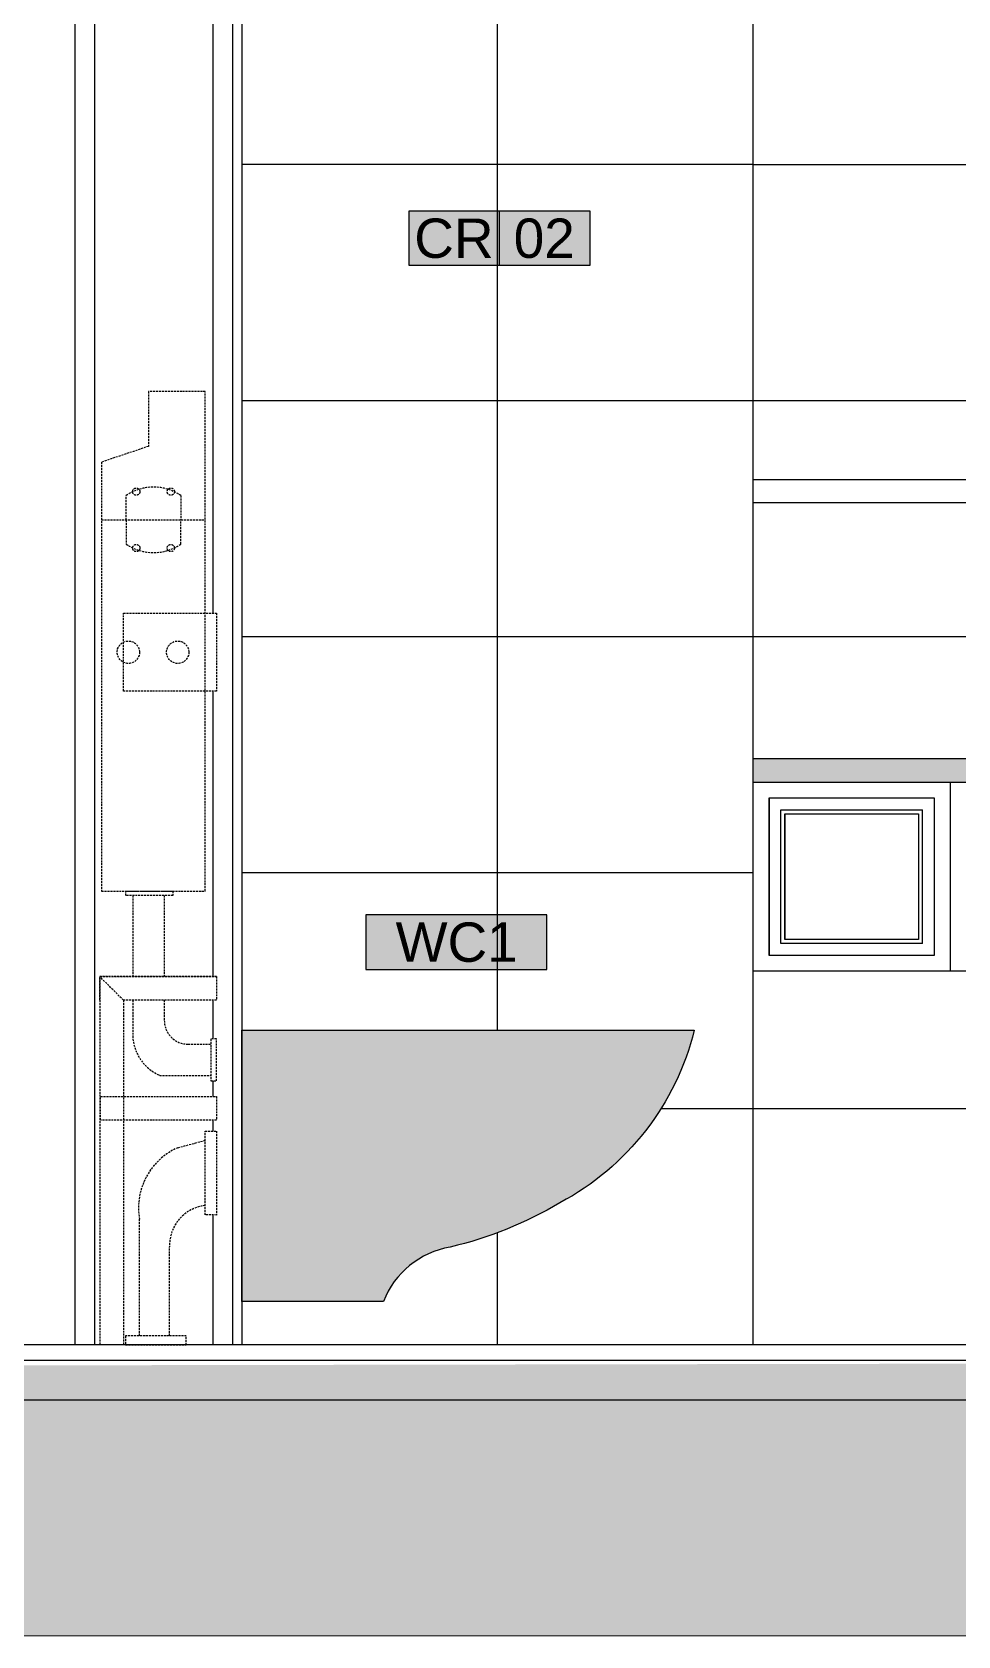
# Model space of a CAD drawing. Header units: centimetres. Extents: x -3207095 to 15275363, y -32656 to 4798027.
# Drawn here: x 709876.8 to 710053.2, y 4437272.9 to 4437578.7 of the extents above; entities that cross this region are included whole.
import ezdxf
from ezdxf.enums import TextEntityAlignment as Align

# ---------------------------------------------------------------- set-up
doc = ezdxf.new("R2010")
doc.units = ezdxf.units.CM
for name, pattern in [('DUZ', [500, 500]), ('HIDDEN', [0.375, 0.25, -0.125]), ('ШТРИХОВАЯ', [0.75, 0.5, -0.25])]:
    doc.linetypes.add(name, pattern=pattern)
doc.layers.get('0').update_dxf_attribs({"color": 1, "linetype": 'DUZ'})
for name, color, linetype in [('255', 255, 'Continuous'), ('a_duvar_alcipan', 2, 'Continuous'), ('a_kolon', 4, 'Continuous'), ('a_kolon_tarama', 252, 'Continuous'), ('a_mobilya', 1, 'Continuous'), ('a_mobilya_tarama', 253, 'Continuous'), ('a_seramik', 241, 'Continuous'), ('a_yazi', 105, 'Continuous'), ('a_zemin_kaplama', 30, 'Continuous'), ('Wet Area 030 Sanitary', 4, 'Continuous'), ('ШТРИХ', 254, 'ШТРИХОВАЯ')]:
    doc.layers.add(name, color=color, linetype=linetype)
doc.layers.add('iç duvar', color=7, linetype='Continuous', lineweight=50)
doc.styles.add('KOD', font='arial.ttf')

# ---------------------------------------------------------------- blocks, each defined once
blk = doc.blocks.new('STARCK-KLOZET_YAN')
at = {"layer": '255'}
h = blk.add_hatch(color=256, dxfattribs=at)
edge = h.paths.add_edge_path()
edge.add_line((18.00002411140667, -34.49742357332434), (3.637978807091713e-12, -34.5))
edge.add_line((3.637978807091713e-12, -34.5), (0, 0))
edge.add_line((0, 0), (57.5, 0))
edge.add_arc((24.33823148064585, 8.181951201748234), 34.15621783510314, 298.1153258103459, 346.14031253983416, ccw=False)
edge.add_arc((15.35741359649546, 20.09990886259948), 48.95434214649311, 283.13356272517495, 300.81381677036165, ccw=False)
edge.add_arc((28.35449695676652, -38.52502475920846), 11.11020608350002, 99.70856820353063, 158.7453526092208)
at = {"flags": 128}
blk.add_lwpolyline([(18.00002411140667, -34.49742357332434), (3.637978807091713e-12, -34.5), (0, 0), (57.5, 0, -0.2126705152751768), (40.43427470295865, -21.94386180611036, -0.07729806358318947), (26.48090754335863, -27.57393614081957, 0.2634496632043544)], format="xyb", close=True, dxfattribs=at)
blk = doc.blocks.new('rezervuar')
at = {"layer": 'Wet Area 030 Sanitary', "color": 2, "linetype": 'HIDDEN', "ltscale": 10}
for p, q in [((70806.01302727194, 36284.32856803315), (70937.7130374746, 36284.32856803315)), ((70833.6984546141, 35673.75363998627, -0.03110317575706086), (70803.6984546141, 35703.75363998627, -0.03110317575706086))]:
    blk.add_line(p, q, dxfattribs=at)
for points in [[(70937.7130374746, 36447.24682929658), (70865.41813599317, 36447.24682929658), (70865.41813599317, 36377.71895178079), (70806.01302727194, 36357.76948262927), (70806.01302727194, 35812.35756068505), (70937.7130374746, 35812.35756068505), (70937.7130374746, 36447.24682929658)], [(70837.07091394585, 36284.32856803315), (70837.07091394585, 36315.07027036333)], [(70906.73969538239, 36315.07027036333), (70906.73969538244, 36315.07027036333), (70906.73969538244, 36284.32856803315)], [(70837.07091394585, 36284.32856803315), (70837.07091394585, 36253.58686570298)], [(70906.73969538239, 36253.58686570298), (70906.73969538244, 36253.58686570298), (70906.73969538244, 36284.32856803315)], [(70845.53562638596, 35806.73016640809), (70845.53562638594, 35703.75363998627)], [(70885.66366132359, 35806.73016640809), (70885.66366132359, 35703.75363998627)]]:
    blk.add_lwpolyline(points, dxfattribs=at)
for points in [[(70833.86849161169, 36165.71875825584), (70952.0888183055, 36165.71875825584), (70952.0888183055, 36066.68102687283), (70833.86849161169, 36066.68102687283)], [(70836.77992875689, 35812.35756068505), (70896.33464929018, 35812.35756068505), (70896.33464929018, 35806.73016640809), (70836.77992875689, 35806.73016640809)]]:
    blk.add_lwpolyline(points, close=True, dxfattribs=at)
at = {"layer": 'Wet Area 030 Sanitary', "color": 2, "linetype": 'HIDDEN', "ltscale": 10, "elevation": -0.03110317575706086}
for points in [[(70952.08882351381, 35703.75364002255), (70803.6984546141, 35703.75363998627), (70803.6984546141, 35235.80353151442)], [(70803.6984546141, 35673.75363998627), (70803.6984546141, 35703.75363998627), (70952.08882351381, 35703.75364002255), (70952.08882351381, 35673.75364002255), (70833.6984546141, 35673.75363998627)], [(70952.08882351381, 35673.75364002255), (70833.6984546141, 35673.75363998627), (70833.6984546141, 35235.80353151442)], [(70804.63790088246, 35521.27570698998), (70804.63790088246, 35551.27570698998), (70952.08882199904, 35551.27570698998), (70952.08882199904, 35521.27570698998), (70804.63790088246, 35521.27570698998)]]:
    blk.add_lwpolyline(points, dxfattribs=at)
at = {"layer": 'Wet Area 030 Sanitary', "color": 2, "linetype": 'HIDDEN', "ltscale": 10}
for points in [[(70845.53562638594, 35673.75363998627), (70845.53562638594, 35628.30300019051, 0.2890719925988783), (70879.76521302602, 35578.30300019051), (70944.82505411163, 35578.30300179188)], [(70885.66366132359, 35673.75363998627), (70885.66366132359, 35647.95134200189, 0.4142135713147379), (70915.66366223944, 35617.95134200189), (70944.82505411163, 35617.95134366042)]]:
    blk.add_lwpolyline(points, format="xyb", dxfattribs=at)
for points, elevation in [([(70952.08882266455, 35624.73439822103), (70944.82505411163, 35624.73439822103), (70944.82505411163, 35571.3936914135), (70952.08882266455, 35571.3936914135)], -0.03525512898314007), ([(70952.088823619, 35400.78413191637), (70937.56128651314, 35401.09603936653), (70937.56128651314, 35507.46554553145), (70952.088823619, 35507.46554553145)], -0.04120980925577283), ([(70836.50744838487, 35235.80353151442), (70913.61944919427, 35235.80353151442), (70913.61944919427, 35247.05832006835), (70836.50744838487, 35247.05832006835)], -0.04574897812798578)]:
    blk.add_lwpolyline(points, close=True, dxfattribs=dict(at, elevation=elevation))
at = {"layer": 'Wet Area 030 Sanitary', "color": 2, "linetype": 'HIDDEN', "ltscale": 10, "elevation": 0.0293004487105073}
for points in [[(70854.018843643, 35247.05832006835), (70854.01884364297, 35395.70720403705, -0.3433489820416239), (70902.8760417887, 35486.32788184013), (70937.56128651314, 35495.70720318332)], [(70892.2774732611, 35247.05832006835), (70892.2774732611, 35360.40149624876, -0.3923922377490377), (70937.56128651314, 35412.84128256275, -0.3180557666975277)]]:
    blk.add_lwpolyline(points, format="xyb", dxfattribs=at)
at = {"layer": 'Wet Area 030 Sanitary', "color": 2, "linetype": 'HIDDEN', "ltscale": 10}
for centre, radius in [((70849.93790208205, 36320.17268147282), 4.59882626352919), ((70893.8727072462, 36320.17268147282), 4.59882626352919), ((70849.93790208205, 36248.48445459348), 4.59882626352919), ((70893.8727072462, 36248.48445459348), 4.59882626352919), ((70839.91549995482, 36116.08593161212), 14.21822665796208), ((70902.64046837285, 36116.08593161212), 14.21822665796208)]:
    blk.add_circle(centre, radius, dxfattribs=at)
for centre, start, end in [((70871.90530466412, 36264.63986227577), 55.36554109016699, 124.634458909833), ((70871.90530466412, 36304.01727379052), 235.3655410901669, 304.634458909833)]:
    blk.add_arc(centre, 61.29160494378019, start, end, dxfattribs=at)

msp = doc.modelspace()

# ---------------------------------------------------------------- hatches: boundary and pattern name
for points in [[(709948.6016403418, 4437544.599441743), (709983.040896263, 4437544.599441743), (709983.040896263, 4437534.135714922), (709948.6016403418, 4437534.135714922)], [(709940.3990231301, 4437399.93120308), (709974.8990231303, 4437399.93120308), (709974.8990231303, 4437410.394929903), (709940.3990231301, 4437410.394929903)]]:
    msp.add_hatch(color=255).paths.add_polyline_path(points)
at = {"layer": 'a_kolon_tarama'}
h = msp.add_hatch(dxfattribs=at)
h.set_pattern_fill('AR-CONC', color=256, scale=0.7499999999971575, style=0)
h.set_pattern_definition([(130, (714831.5433433212, 4437619.495693656), (-5.379451369485262, -0.4706410123676796), [0.5624999999978683, -6.187499999976551]), (185, (714831.5433433212, 4437619.495693656), (1.040635002093556, 5.641441002728708), [0.4499999999982946, -4.949999999981241]), (79.54860000000002, (714831.095055721, 4437619.456473604), (-4.338820362838718, 5.170796565437555), [0.4780514249981857, -5.25856583998004]), (133.8158, (714831.5433433212, 4437620.995693656), (-8.004307864661998, -1.241392607462931), [0.843749999996802, -9.281249999964821]), (83.3644, (714830.8763177337, 4437620.892243851), (-7.009970291588708, 7.305884031725624), [0.7170771599972825, -7.887847499970106]), (188.8158, (714831.5433433212, 4437620.995693656), (-7.009964588475636, 7.305889506912246), [0.6749999999974382, -7.424999999971823]), (159, (714830.7933433212, 4437620.620693654), (-4.476802890871496, -3.019641679978597), [0.562499999997868, -6.187499999976549]), (214, (714830.7933433212, 4437620.620693654), (-1.824864989404946, 5.438625337830785), [0.4499999999982946, -4.94999999998124]), (108.5485999999999, (714830.4202765732, 4437620.369056609), (-6.301669714337292, 2.418978725315475), [0.478051424998186, -5.258565839980043]), (142.5, (714831.5433433212, 4437619.495693656), (-0.09119891487933438, 2.496703903725374), [0, -4.889999999981469, 0, -5.024999999980957, 0, -4.968749999981171]), (172.5, (714831.5433433212, 4437619.495693656), (-1.973021530808637, 2.958087839106491), [0, -2.86499999998914, 0, -4.777499999981892, 0, -1.893749999992822]), (212.5, (714833.215843321, 4437619.495693656), (-4.003668271277894, -0.1691615380072073), [0, -1.874999999992884, 0, -5.8499999999778, 0, -7.762499999970542]), (222.5, (714833.965843321, 4437619.495693656), (-4.37389627005132, 0.750787367489537), [0, -2.437499999990761, 0, -3.884999999985275, 0, -5.512499999979106])])
h.paths.add_polyline_path([(709561.6057600372, 4437323.892029336), (709559.4284082572, 4437317.892029336), (710379.928408359, 4437317.892029336), (710379.928408359, 4437325.392029336)])
msp.add_hatch(color=256, dxfattribs=at).paths.add_polyline_path([(709539.9284082495, 4437317.892029336), (711174.9284083566, 4437317.892029336), (711174.9284083566, 4437272.892029334), (709539.9284082495, 4437272.892029334)])
at = {"layer": 'a_mobilya_tarama'}
msp.add_hatch(color=256, dxfattribs=at).paths.add_polyline_path([(710226.3284083598, 4437440.142029334), (710014.2284083606, 4437440.142029334), (710014.2284083606, 4437435.642029334), (710226.3284083598, 4437435.642029334)])

# ---------------------------------------------------------------- linework, layer by layer
at = {"layer": 'a_duvar_alcipan'}
for p, q in [((709884.928408361, 4437842.892029334), (709884.928408361, 4437328.392029334)), ((709914.9284083613, 4437827.142029334), (709914.9284083613, 4437328.392029334))]:
    msp.add_line(p, q, dxfattribs=at)
at = {"layer": 'a_duvar_alcipan', "color": 1}
for p, q in [((709888.6784083613, 4437827.142029334), (709888.6784083613, 4437328.392029334)), ((709911.1784083613, 4437827.142029334), (709911.1784083613, 4437467.879313368)), ((709911.1784083613, 4437453.023653664), (709911.1784083613, 4437398.584545637)), ((709911.1784083613, 4437394.084545637), (709911.1784083613, 4437386.731659364)), ((709911.1784083613, 4437378.730553344), (709911.1784083613, 4437375.71285568)), ((709911.1784083613, 4437371.21285568), (709911.1784083613, 4437369.141331462)), ((709911.1784083613, 4437353.155221971), (709911.1784083613, 4437328.392029334))]:
    msp.add_line(p, q, dxfattribs=at)
at = {"layer": 'a_kolon'}
msp.add_line((709850.5084402731, 4437317.892029336), (711174.9284083566, 4437317.892029336), dxfattribs=at)
at = {"layer": 'a_mobilya'}
for p, q in [((710014.2284083606, 4437493.392029334), (710226.3284083598, 4437493.392029334)), ((710014.2284083606, 4437488.892029336), (710014.2284083606, 4437493.392029334)), ((710226.3284083598, 4437488.892029336), (710014.2284083606, 4437488.892029336)), ((710014.2284083606, 4437440.142029334), (710226.3284083598, 4437440.142029334)), ((710051.7284083611, 4437435.642029334), (710051.7284083611, 4437399.642029334)), ((710017.2284083609, 4437432.642029336), (710017.2284083609, 4437402.642029334)), ((710048.7284083609, 4437432.642029336), (710048.7284083609, 4437402.642029334)), ((710019.4784083611, 4437404.892029334), (710019.4784083611, 4437430.392029336)), ((710020.2284083611, 4437429.642029336), (710020.2284083611, 4437405.642029336)), ((710045.7284083606, 4437429.642029336), (710045.7284083606, 4437405.642029336)), ((710046.4784083606, 4437404.892029334), (710046.4784083606, 4437430.392029336))]:
    msp.add_line(p, q, dxfattribs=at)
msp.add_lwpolyline([(710014.2284083606, 4437435.642029334), (710226.3284083598, 4437435.642029334), (710226.3284083598, 4437399.642029334), (710014.2284083606, 4437399.642029334)], close=True, dxfattribs=at)
for points in [[(710048.7284083609, 4437402.642029334), (710017.2284083609, 4437402.642029334), (710017.2284083609, 4437432.642029336), (710048.7284083609, 4437432.642029336)], [(710046.4784083606, 4437404.892029334), (710019.4784083611, 4437404.892029334), (710019.4784083611, 4437430.392029336), (710046.4784083606, 4437430.392029336)], [(710045.7284083606, 4437405.642029336), (710020.2284083611, 4437405.642029336), (710020.2284083611, 4437429.642029336), (710045.7284083606, 4437429.642029336)]]:
    msp.add_lwpolyline(points, dxfattribs=at)
at = {"layer": 'a_seramik'}
for p, q in [((709916.7284083611, 4437827.142029334), (709916.7284083611, 4437328.392029334)), ((709965.4784083611, 4437388.392029336), (709965.4784083611, 4437703.392029332)), ((710014.2284083606, 4437328.392029334), (710014.2284083606, 4437703.392029332)), ((710014.2284083606, 4437553.392029334), (709916.7284083611, 4437553.392029334)), ((710014.2284083606, 4437553.392029334), (710060.2784083604, 4437553.392029334)), ((710060.2784083604, 4437508.392029334), (709916.7284083611, 4437508.392029334)), ((710117.2784083607, 4437463.392029336), (709916.7284083611, 4437463.392029336)), ((710014.2284083606, 4437418.392029334), (709916.7284083611, 4437418.392029334)), ((710014.2284083606, 4437373.392029336), (709996.6079091071, 4437373.392029336)), ((710226.3284083598, 4437373.392029336), (710014.2284083606, 4437373.392029336)), ((709965.4784083611, 4437328.392029334), (709965.4784083611, 4437349.759747203))]:
    msp.add_line(p, q, dxfattribs=at)
at = {"layer": 'a_yazi'}
msp.add_line((709965.7908962637, 4437544.599441743), (709965.7908962637, 4437534.135714922), dxfattribs=at)
for points in [[(709948.6016403418, 4437544.599441743), (709983.040896263, 4437544.599441743), (709983.040896263, 4437534.135714922), (709948.6016403418, 4437534.135714922)], [(709940.3990231301, 4437399.93120308), (709974.8990231303, 4437399.93120308), (709974.8990231303, 4437410.394929903), (709940.3990231301, 4437410.394929903)]]:
    msp.add_lwpolyline(points, close=True, dxfattribs=at)
at = {"layer": 'a_zemin_kaplama'}
for p, q in [((710379.928408359, 4437328.392029334), (709599.9284082595, 4437328.392029334)), ((710379.928408359, 4437325.392029336), (709599.9284082595, 4437325.392029336))]:
    msp.add_line(p, q, dxfattribs=at)
at = {"layer": 'Defpoints', "ltscale": 5}
msp.add_lwpolyline([(710226.3284083598, 4437488.892029336), (710014.2284083606, 4437488.892029336), (710014.2284083606, 4437493.392029334), (710226.3284083598, 4437493.392029334)], close=True, dxfattribs=at)
at = {"layer": 'iç duvar', "color": 7, "lineweight": 18}
msp.add_lwpolyline([(709539.9284082495, 4437317.892029336), (711174.9284083566, 4437317.892029336), (711174.9284083566, 4437272.892029334), (709539.9284082495, 4437272.892029334)], close=True, dxfattribs=at)
msp.add_lwpolyline([(709539.9284082495, 4437317.892029336), (711174.9284083566, 4437317.892029336), (711174.9284083566, 4437272.892029334), (709539.9284082495, 4437272.892029334)], close=True, dxfattribs=at)

# ---------------------------------------------------------------- block references
at = {"layer": 'a_mobilya', "xscale": 1.499999999994315, "yscale": 1.499999999994315, "zscale": 1.499999999994315}
msp.add_blockref('STARCK-KLOZET_YAN', (709916.7284083611, 4437388.392029336), dxfattribs=at)
at = {"layer": 'ШТРИХ', "color": 0, "xscale": 0.1499999999994315, "yscale": 0.1499999999994315, "zscale": 0.1499999999994315}
msp.add_blockref('rezervuar', (699269.1150842777, 4432043.021499651, 0.006181471388342498), dxfattribs=at)

# ---------------------------------------------------------------- texts
at = {"layer": 'a_yazi', "style": 'KOD'}
for tag, text, p in [('CR', 'CG', (709957.1658962634, 4437539.367578333)), ('02', '02', (709974.3816547457, 4437539.367578333)), ('WC1', 'CG', (709957.6938771063, 4437405.163066491))]:
    msp.add_attdef(tag, text=text, height=7.499999999971576, dxfattribs=at).set_placement(p, align=Align.MIDDLE)

doc.saveas('drawing.dxf')
